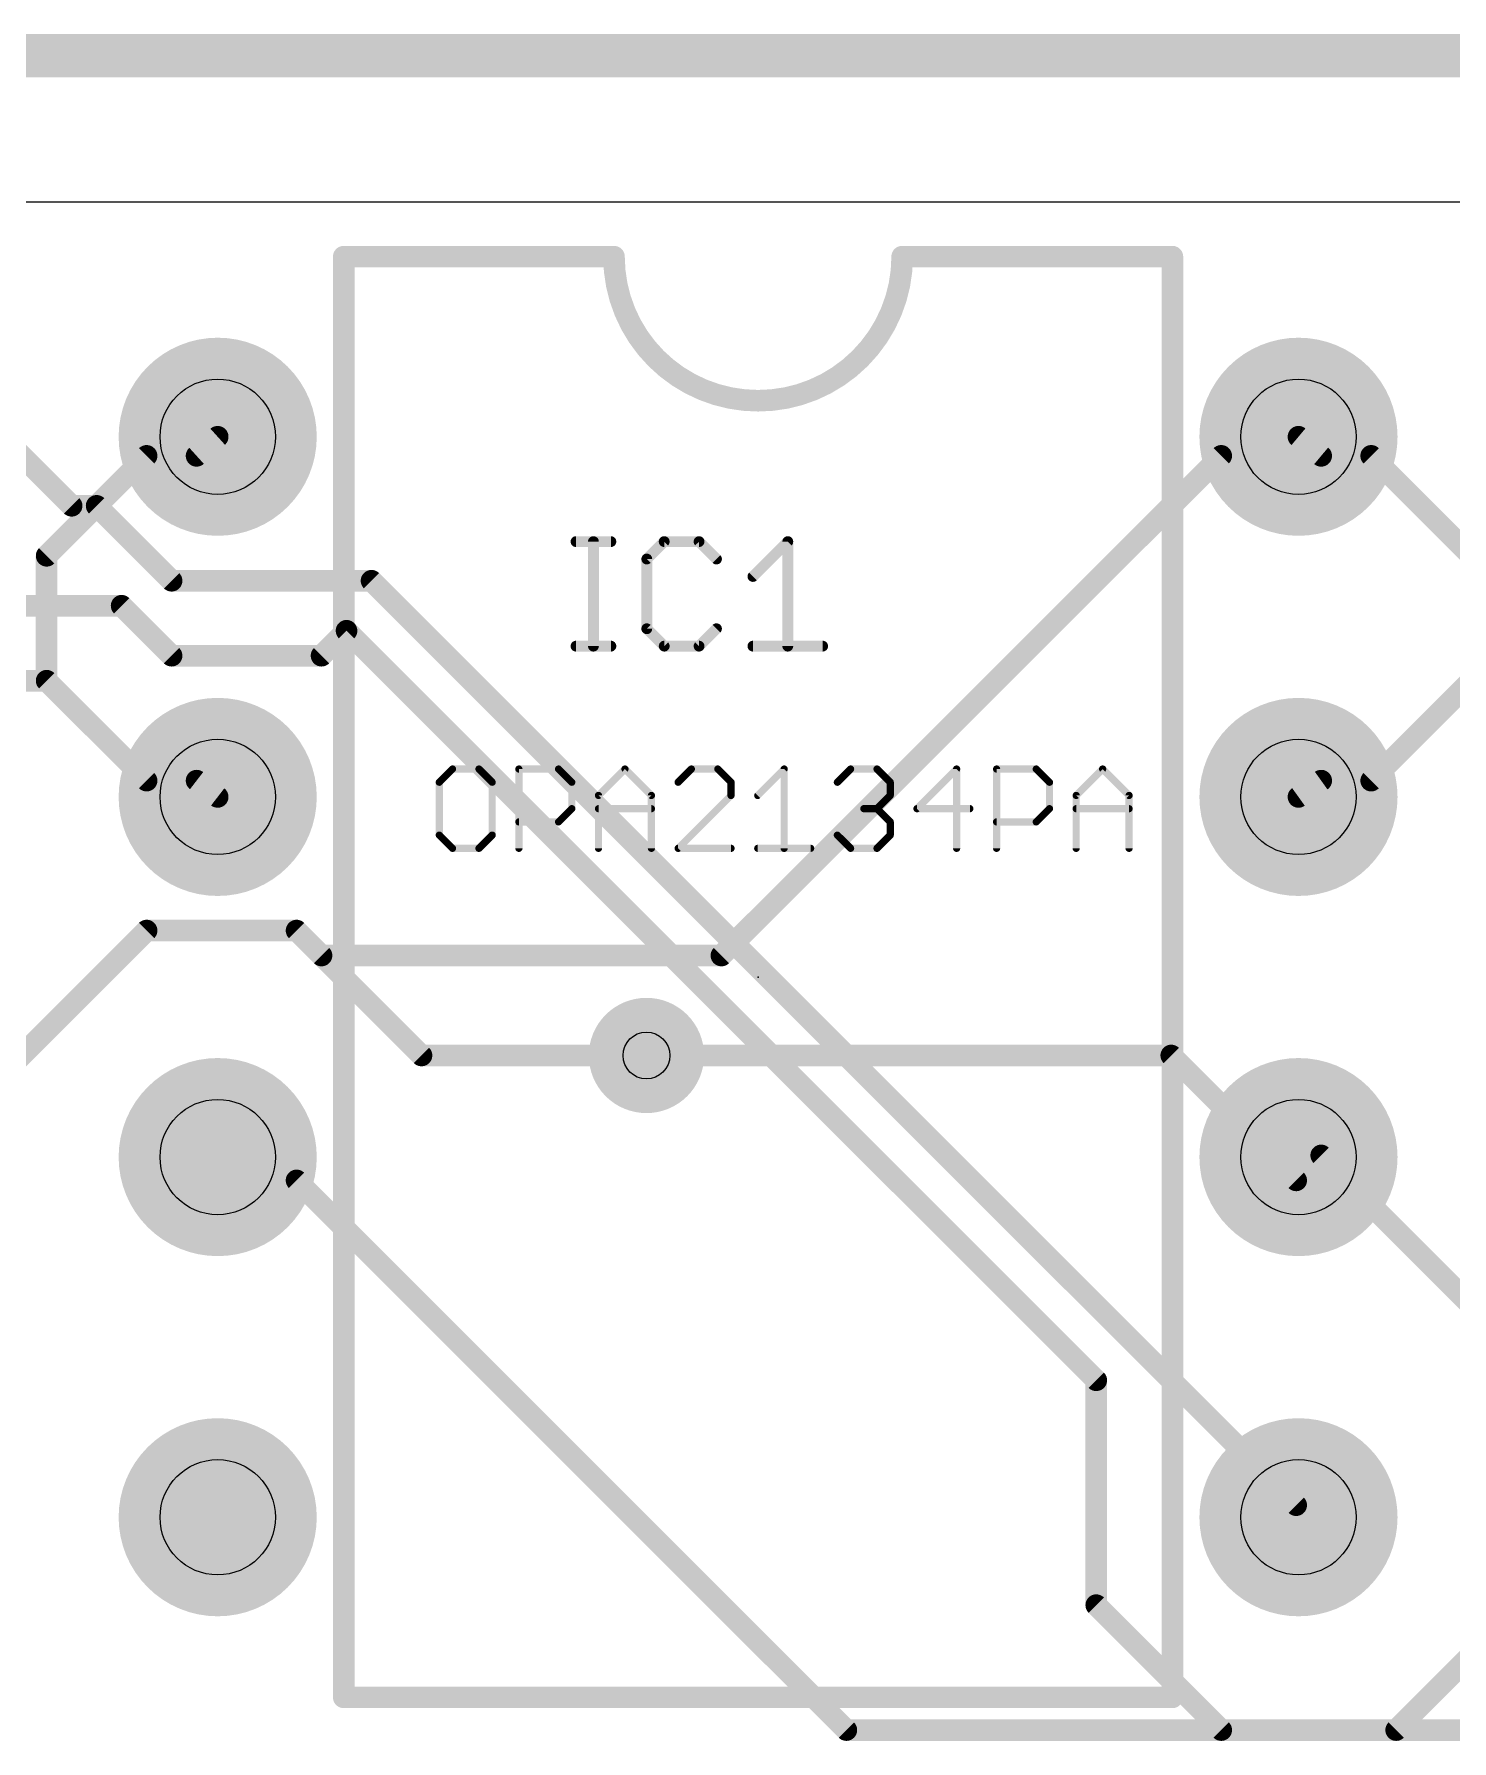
# Model space of a CAD drawing. Extents: x -2 to 96.5, y -1.1 to 19.2.
# Drawn here: x 22.82 to 32.81, y 7.15 to 19.18 of the extents above; entities that cross this region are included whole.
import ezdxf

# ---------------------------------------------------------------- set-up
doc = ezdxf.new("R2010")
doc.units = 0
for name, color, linetype in [('1', 14, 'CONTINUOUS'), ('16', 174, 'CONTINUOUS'), ('17', 94, 'CONTINUOUS'), ('18', 94, 'CONTINUOUS'), ('20', 178, 'CONTINUOUS'), ('21', 251, 'CONTINUOUS'), ('23', 178, 'CONTINUOUS'), ('25', 251, 'CONTINUOUS'), ('29', 251, 'CONTINUOUS'), ('30', 251, 'CONTINUOUS'), ('44', 251, 'CONTINUOUS')]:
    doc.layers.add(name, color=color, linetype=linetype)

# ---------------------------------------------------------------- blocks, each defined once
blk = doc.blocks.new('ROUNDP')
at = {"const_width": 0.5}
blk.add_lwpolyline([(0, -0.25, 1), (0, 0.25, 1), (0, -0.25)], format="xyb", dxfattribs=at)
blk = doc.blocks.new('ROUNDV')
at = {"const_width": 0.5}
blk.add_lwpolyline([(0, -0.25, 1), (0, 0.25, 1), (0, -0.25)], format="xyb", dxfattribs=at)

msp = doc.modelspace()

# ---------------------------------------------------------------- linework, layer by layer
at = {"layer": '1'}
for points, const_width in [([(-1, 19.032), (96, 19.032)], 0.3048), ([(23.0822, 15.858), (21.8488, 17.0914)], 0.1524), ([(23.2584, 15.858), (23.0822, 15.858)], 0.1524), ([(23.787, 15.3294), (23.2584, 15.858)], 0.1524), ([(25.1966, 15.3294), (23.787, 15.3294)], 0.1524), ([(31.716, 8.81), (25.1966, 15.3294)], 0.1524), ([(23.4346, 15.1532), (22.5536, 15.1532)], 0.1524), ([(23.787, 14.8008), (23.4346, 15.1532)], 0.1524), ([(25.0204, 14.977), (24.8442, 14.8008)], 0.1524), ([(30.3064, 9.691), (25.0204, 14.977)], 0.1524), ([(24.8442, 14.8008), (23.787, 14.8008)], 0.1524), ([(32.9494, 14.6246), (32.2446, 13.9198)], 0.1524), ([(31.8922, 13.9198), (31.732, 13.805)], 0.1524), ([(32.2446, 13.9198), (31.8922, 13.9198)], 0.1524), ([(23.6108, 12.8626), (22.7298, 11.9816)], 0.1524), ([(24.668, 12.8626), (23.6108, 12.8626)], 0.1524), ([(25.549, 11.9816), (24.668, 12.8626)], 0.1524), ([(27.1348, 11.9816), (25.549, 11.9816)], 0.1524), ([(30.3064, 8.1052), (30.3064, 9.691)], 0.1524), ([(31.716, 8.81), (31.732, 8.725)], 0.1524), ([(31.1874, 7.2242), (30.3064, 8.1052)], 0.1524), ([(35.24, 7.2242), (31.1874, 7.2242)], 0.1524)]:
    msp.add_lwpolyline(points, dxfattribs=dict(at, const_width=const_width))
at = {"layer": '1', "const_width": 0.0762}
for points in [[(23.0822, 15.8961, 1), (23.0822, 15.8199)], [(23.0553, 15.8311, 1), (23.1091, 15.8849)], [(23.2853, 15.8849, 1), (23.2315, 15.8311)], [(23.2584, 15.8199, 1), (23.2584, 15.8961)], [(23.787, 15.3675, 1), (23.787, 15.2913)], [(23.7601, 15.3025, 1), (23.8139, 15.3563)], [(25.2235, 15.3563, 1), (25.1697, 15.3025)], [(25.1966, 15.2913, 1), (25.1966, 15.3675)], [(23.4615, 15.1801, 1), (23.4077, 15.1263)], [(23.4346, 15.1151, 1), (23.4346, 15.1913)], [(25.0473, 15.0039, 1), (24.9935, 14.9501)], [(25.0473, 14.9501, 1), (24.9935, 15.0039)], [(23.787, 14.8389, 1), (23.787, 14.7627)], [(23.7601, 14.7739, 1), (23.8139, 14.8277)], [(24.8173, 14.8277, 1), (24.8711, 14.7739)], [(24.8442, 14.7627, 1), (24.8442, 14.8389)], [(31.8922, 13.9579, 1), (31.8922, 13.8817)], [(31.9144, 13.8888, 1), (31.87, 13.9508)], [(32.2177, 13.9467, 1), (32.2715, 13.8929)], [(32.2446, 13.8817, 1), (32.2446, 13.9579)], [(31.7098, 13.836, 1), (31.7542, 13.774)], [(23.6108, 12.9007, 1), (23.6108, 12.8245)], [(23.6377, 12.8357, 1), (23.5839, 12.8895)], [(24.6949, 12.8895, 1), (24.6411, 12.8357)], [(24.668, 12.8245, 1), (24.668, 12.9007)], [(25.549, 12.0197, 1), (25.549, 11.9435)], [(25.5221, 11.9547, 1), (25.5759, 12.0085)], [(27.1348, 11.9435, 1), (27.1348, 12.0197)], [(30.3445, 9.691, 1), (30.2683, 9.691)], [(30.2795, 9.6641, 1), (30.3333, 9.7179)], [(31.7534, 8.817, 1), (31.6786, 8.803)], [(31.6891, 8.7831, 1), (31.7429, 8.8369)], [(31.6946, 8.718, 1), (31.7694, 8.732)], [(30.2683, 8.1052, 1), (30.3445, 8.1052)], [(30.3333, 8.1321, 1), (30.2795, 8.0783)], [(31.1874, 7.2623, 1), (31.1874, 7.1861)], [(31.1605, 7.1973, 1), (31.2143, 7.2511)]]:
    msp.add_lwpolyline(points, format="xyb", dxfattribs=at)
at = {"layer": '16'}
for points, const_width in [([(-1, 19.032), (96, 19.032)], 0.3048), ([(23.9632, 16.2104), (24.112, 16.345)], 0.1524), ([(31.716, 16.2104), (31.732, 16.345)], 0.1524), ([(31.8922, 16.2104), (31.732, 16.345)], 0.1524), ([(22.906, 15.5056), (23.6108, 16.2104)], 0.1524), ([(23.6108, 16.2104), (23.9632, 16.2104)], 0.1524), ([(31.1874, 16.2104), (27.6634, 12.6864)], 0.1524), ([(31.716, 16.2104), (31.1874, 16.2104)], 0.1524), ([(31.8922, 16.2104), (32.2446, 16.2104)], 0.1524), ([(32.2446, 16.2104), (32.9494, 15.5056)], 0.1524), ([(22.906, 14.6246), (22.906, 15.5056)], 0.1524), ([(22.906, 14.6246), (21.144, 14.6246)], 0.1524), ([(23.6108, 13.9198), (22.906, 14.6246)], 0.1524), ([(23.9632, 13.9198), (23.6108, 13.9198)], 0.1524), ([(23.9632, 13.9198), (24.112, 13.805)], 0.1524), ([(23.6108, 12.8626), (22.2012, 11.453)], 0.1524), ([(24.668, 12.8626), (23.6108, 12.8626)], 0.1524), ([(24.8442, 12.6864), (24.668, 12.8626)], 0.1524), ([(27.6634, 12.6864), (24.8442, 12.6864)], 0.1524), ([(30.835, 11.9816), (27.1348, 11.9816)], 0.1524), ([(31.716, 11.1006), (30.835, 11.9816)], 0.1524), ([(24.1394, 11.1006), (24.112, 11.265)], 0.1524), ([(31.716, 11.1006), (31.732, 11.265)], 0.1524), ([(31.8922, 11.2768), (31.732, 11.265)], 0.1524), ([(31.8922, 11.2768), (35.24, 7.929)], 0.1524), ([(24.668, 11.1006), (24.1394, 11.1006)], 0.1524), ([(28.5444, 7.2242), (24.668, 11.1006)], 0.1524), ([(33.478, 8.2814), (32.4208, 7.2242)], 0.1524), ([(32.4208, 7.2242), (28.5444, 7.2242)], 0.1524)]:
    msp.add_lwpolyline(points, dxfattribs=dict(at, const_width=const_width))
at = {"layer": '16', "const_width": 0.0762}
for points in [[(24.1376, 16.3167, 1), (24.0864, 16.3733)], [(31.7565, 16.3742, 1), (31.7075, 16.3158)], [(31.7698, 16.3405, 1), (31.6942, 16.3495)], [(23.6108, 16.2485, 1), (23.6108, 16.1723)], [(23.6377, 16.1835, 1), (23.5839, 16.2373)], [(23.9376, 16.2387, 1), (23.9888, 16.1821)], [(23.9632, 16.1723, 1), (23.9632, 16.2485)], [(31.1874, 16.2485, 1), (31.1874, 16.1723)], [(31.2143, 16.1835, 1), (31.1605, 16.2373)], [(31.6782, 16.2149, 1), (31.7538, 16.2059)], [(31.716, 16.1723, 1), (31.716, 16.2485)], [(31.8922, 16.2485, 1), (31.8922, 16.1723)], [(31.8677, 16.1812, 1), (31.9167, 16.2396)], [(32.2715, 16.2373, 1), (32.2177, 16.1835)], [(32.2446, 16.1723, 1), (32.2446, 16.2485)], [(22.9441, 15.5056, 1), (22.8679, 15.5056)], [(22.8791, 15.5325, 1), (22.9329, 15.4787)], [(22.9329, 14.6515, 1), (22.8791, 14.5977)], [(22.906, 14.5865, 1), (22.906, 14.6627)], [(22.8679, 14.6246, 1), (22.9441, 14.6246)], [(23.6108, 13.9579, 1), (23.6108, 13.8817)], [(23.5839, 13.8929, 1), (23.6377, 13.9467)], [(23.9865, 13.95, 1), (23.9399, 13.8896)], [(23.9632, 13.8817, 1), (23.9632, 13.9579)], [(24.0887, 13.7748, 1), (24.1353, 13.8352)], [(23.6108, 12.9007, 1), (23.6108, 12.8245)], [(23.6377, 12.8357, 1), (23.5839, 12.8895)], [(24.6949, 12.8895, 1), (24.6411, 12.8357)], [(24.668, 12.8245, 1), (24.668, 12.9007)], [(24.8442, 12.7245, 1), (24.8442, 12.6483)], [(27.6634, 12.6483, 1), (27.6634, 12.7245)], [(24.8173, 12.6595, 1), (24.8711, 12.7133)], [(27.6365, 12.7133, 1), (27.6903, 12.6595)], [(27.1348, 12.0197, 1), (27.1348, 11.9435)], [(30.8619, 12.0085, 1), (30.8081, 11.9547)], [(30.835, 11.9435, 1), (30.835, 12.0197)], [(24.1496, 11.2713, 1), (24.0744, 11.2587)], [(31.7292, 11.303, 1), (31.7348, 11.227)], [(31.7699, 11.2613, 1), (31.6941, 11.2687)], [(31.9191, 11.3037, 1), (31.8653, 11.2499)], [(31.895, 11.2388, 1), (31.8894, 11.3148)], [(24.1394, 11.1387, 1), (24.1394, 11.0625)], [(24.1018, 11.0943, 1), (24.177, 11.1069)], [(24.6949, 11.1275, 1), (24.6411, 11.0737)], [(24.668, 11.0625, 1), (24.668, 11.1387)], [(31.6781, 11.1043, 1), (31.7539, 11.0969)], [(31.6891, 11.0737, 1), (31.7429, 11.1275)], [(28.5444, 7.2623, 1), (28.5444, 7.1861)], [(28.5175, 7.1973, 1), (28.5713, 7.2511)], [(32.3939, 7.2511, 1), (32.4477, 7.1973)], [(32.4208, 7.1861, 1), (32.4208, 7.2623)]]:
    msp.add_lwpolyline(points, format="xyb", dxfattribs=at)
at = {"layer": '20'}
msp.add_line((93, 18), (2, 18), dxfattribs=at)
at = {"layer": '21', "const_width": 0.1524}
for points in [[(25.001, 17.615), (25.001, 7.455)], [(25.001, 17.615), (26.906, 17.615)], [(30.843, 17.615), (28.938, 17.615)], [(30.843, 7.455), (30.843, 17.615)], [(30.843, 7.455), (25.001, 7.455)]]:
    msp.add_lwpolyline(points, dxfattribs=at)
at = {"layer": '21'}
for points, const_width in [([(25.0391, 17.615, 1), (24.9629, 17.615)], 0.0762), ([(25.001, 17.6531, 1), (25.001, 17.5769)], 0.0762), ([(26.906, 17.615, 1), (28.938, 17.615)], 0.1524), ([(26.9441, 17.615, 1), (26.8679, 17.615)], 0.0762), ([(26.906, 17.5769, 1), (26.906, 17.6531)], 0.0762), ([(28.938, 17.6531, 1), (28.938, 17.5769)], 0.0762), ([(28.9761, 17.615, 1), (28.8999, 17.615)], 0.0762), ([(30.8811, 17.615, 1), (30.8049, 17.615)], 0.0762), ([(30.843, 17.5769, 1), (30.843, 17.6531)], 0.0762), ([(25.001, 7.4931, 1), (25.001, 7.4169)], 0.0762), ([(24.9629, 7.455, 1), (25.0391, 7.455)], 0.0762), ([(30.8049, 7.455, 1), (30.8811, 7.455)], 0.0762), ([(30.843, 7.4169, 1), (30.843, 7.4931)], 0.0762)]:
    msp.add_lwpolyline(points, format="xyb", dxfattribs=dict(at, const_width=const_width))
at = {"layer": '23'}
msp.add_point((27.922, 12.535), dxfattribs=at)
at = {"layer": '25'}
for points, const_width in [([(26.6383, 15.6055), (26.8841, 15.6055)], 0.0762), ([(26.7612, 14.8683), (26.7612, 15.6055)], 0.0762), ([(27.2601, 15.6055), (27.1373, 15.4827)], 0.0762), ([(27.5059, 15.6055), (27.2601, 15.6055)], 0.0762), ([(27.6288, 15.4827), (27.5059, 15.6055)], 0.0762), ([(27.8857, 15.3598), (28.1314, 15.6055)], 0.0762), ([(28.1314, 15.6055), (28.1314, 14.8683)], 0.0762), ([(27.1373, 15.4827), (27.1373, 14.9912)], 0.0762), ([(27.1373, 14.9912), (27.2601, 14.8683)], 0.0762), ([(27.5059, 14.8683), (27.6288, 14.9912)], 0.0762), ([(26.6383, 14.8683), (26.8841, 14.8683)], 0.0762), ([(27.2601, 14.8683), (27.5059, 14.8683)], 0.0762), ([(27.8857, 14.8683), (28.3772, 14.8683)], 0.0762), ([(25.7676, 14.0017), (25.6744, 13.9085)], 0.0508), ([(25.954, 14.0017), (25.7676, 14.0017)], 0.0508), ([(26.0473, 13.9085), (25.954, 14.0017)], 0.0508), ([(26.2357, 13.4424), (26.2357, 14.0017)], 0.0508), ([(26.2357, 14.0017), (26.5153, 14.0017)], 0.0508), ([(26.5153, 14.0017), (26.6086, 13.9085)], 0.0508), ([(26.797, 13.8153), (26.9834, 14.0017)], 0.0508), ([(26.9834, 14.0017), (27.1699, 13.8153)], 0.0508), ([(27.4515, 14.0017), (27.3583, 13.9085)], 0.0508), ([(27.638, 14.0017), (27.4515, 14.0017)], 0.0508), ([(27.7312, 13.9085), (27.638, 14.0017)], 0.0508), ([(27.9196, 13.8153), (28.1061, 14.0017)], 0.0508), ([(28.1061, 14.0017), (28.1061, 13.4424)], 0.0508), ([(28.4809, 13.9085), (28.5742, 14.0017)], 0.0508), ([(28.5742, 14.0017), (28.7606, 14.0017)], 0.0508), ([(28.7606, 14.0017), (28.8538, 13.9085)], 0.0508), ([(29.3219, 14.0017), (29.0423, 13.722)], 0.0508), ([(29.3219, 13.4424), (29.3219, 14.0017)], 0.0508), ([(29.6036, 13.4424), (29.6036, 14.0017)], 0.0508), ([(29.6036, 14.0017), (29.8832, 14.0017)], 0.0508), ([(29.8832, 14.0017), (29.9764, 13.9085)], 0.0508), ([(30.1649, 13.8153), (30.3513, 14.0017)], 0.0508), ([(30.3513, 14.0017), (30.5377, 13.8153)], 0.0508), ([(25.6744, 13.9085), (25.6744, 13.5356)], 0.0508), ([(26.0473, 13.5356), (26.0473, 13.9085)], 0.0508), ([(26.6086, 13.9085), (26.6086, 13.722)], 0.0508), ([(27.7312, 13.8153), (27.7312, 13.9085)], 0.0508), ([(28.8538, 13.9085), (28.8538, 13.8153)], 0.0508), ([(29.9764, 13.9085), (29.9764, 13.722)], 0.0508), ([(26.6086, 13.722), (26.5153, 13.6288)], 0.0508), ([(26.797, 13.4424), (26.797, 13.8153)], 0.0508), ([(26.797, 13.722), (27.1699, 13.722)], 0.0508), ([(27.1699, 13.8153), (27.1699, 13.4424)], 0.0508), ([(27.3583, 13.4424), (27.7312, 13.8153)], 0.0508), ([(28.7606, 13.722), (28.6674, 13.722)], 0.0508), ([(28.8538, 13.8153), (28.7606, 13.722)], 0.0508), ([(28.7606, 13.722), (28.8538, 13.6288)], 0.0508), ([(29.0423, 13.722), (29.4151, 13.722)], 0.0508), ([(29.9764, 13.722), (29.8832, 13.6288)], 0.0508), ([(30.1649, 13.4424), (30.1649, 13.8153)], 0.0508), ([(30.1649, 13.722), (30.5377, 13.722)], 0.0508), ([(30.5377, 13.8153), (30.5377, 13.4424)], 0.0508), ([(26.5153, 13.6288), (26.2357, 13.6288)], 0.0508), ([(28.8538, 13.6288), (28.8538, 13.5356)], 0.0508), ([(29.8832, 13.6288), (29.6036, 13.6288)], 0.0508), ([(25.6744, 13.5356), (25.7676, 13.4424)], 0.0508), ([(25.954, 13.4424), (26.0473, 13.5356)], 0.0508), ([(28.5742, 13.4424), (28.4809, 13.5356)], 0.0508), ([(28.8538, 13.5356), (28.7606, 13.4424)], 0.0508), ([(25.7676, 13.4424), (25.954, 13.4424)], 0.0508), ([(27.7312, 13.4424), (27.3583, 13.4424)], 0.0508), ([(27.9196, 13.4424), (28.2925, 13.4424)], 0.0508), ([(28.7606, 13.4424), (28.5742, 13.4424)], 0.0508)]:
    msp.add_lwpolyline(points, dxfattribs=dict(at, const_width=const_width))
for points, const_width in [([(26.6383, 15.6246, 1), (26.6383, 15.5865)], 0.0381), ([(26.7802, 15.6055, 1), (26.7421, 15.6055)], 0.0381), ([(26.8841, 15.5865, 1), (26.8841, 15.6246)], 0.0381), ([(27.2601, 15.6246, 1), (27.2601, 15.5865)], 0.0381), ([(27.2736, 15.5921, 1), (27.2467, 15.619)], 0.0381), ([(27.5194, 15.619, 1), (27.4924, 15.5921)], 0.0381), ([(27.5059, 15.5865, 1), (27.5059, 15.6246)], 0.0381), ([(28.1505, 15.6055, 1), (28.1124, 15.6055)], 0.0381), ([(28.1449, 15.5921, 1), (28.118, 15.619)], 0.0381), ([(27.1563, 15.4827, 1), (27.1182, 15.4827)], 0.0381), ([(27.1238, 15.4961, 1), (27.1507, 15.4692)], 0.0381), ([(27.6153, 15.4692, 1), (27.6422, 15.4961)], 0.0381), ([(27.8722, 15.3733, 1), (27.8992, 15.3463)], 0.0381), ([(27.1507, 15.0046, 1), (27.1238, 14.9777)], 0.0381), ([(27.1182, 14.9912, 1), (27.1563, 14.9912)], 0.0381), ([(27.6422, 14.9777, 1), (27.6153, 15.0046)], 0.0381), ([(26.6383, 14.8874, 1), (26.6383, 14.8493)], 0.0381), ([(26.7421, 14.8683, 1), (26.7802, 14.8683)], 0.0381), ([(26.8841, 14.8493, 1), (26.8841, 14.8874)], 0.0381), ([(27.2601, 14.8874, 1), (27.2601, 14.8493)], 0.0381), ([(27.2467, 14.8548, 1), (27.2736, 14.8818)], 0.0381), ([(27.4924, 14.8818, 1), (27.5194, 14.8548)], 0.0381), ([(27.5059, 14.8493, 1), (27.5059, 14.8874)], 0.0381), ([(27.8857, 14.8874, 1), (27.8857, 14.8493)], 0.0381), ([(28.1124, 14.8683, 1), (28.1505, 14.8683)], 0.0381), ([(28.3772, 14.8493, 1), (28.3772, 14.8874)], 0.0381), ([(25.7676, 14.0144, 1), (25.7676, 13.989)], 0.0254), ([(25.7766, 13.9927, 1), (25.7586, 14.0107)], 0.0254), ([(25.963, 14.0107, 1), (25.9451, 13.9927)], 0.0254), ([(25.954, 13.989, 1), (25.954, 14.0144)], 0.0254), ([(26.2484, 14.0017, 1), (26.223, 14.0017)], 0.0254), ([(26.2357, 14.0144, 1), (26.2357, 13.989)], 0.0254), ([(26.5243, 14.0107, 1), (26.5064, 13.9927)], 0.0254), ([(26.5153, 13.989, 1), (26.5153, 14.0144)], 0.0254), ([(26.9924, 14.0107, 1), (26.9745, 13.9927)], 0.0254), ([(26.9924, 13.9927, 1), (26.9745, 14.0107)], 0.0254), ([(27.4515, 14.0144, 1), (27.4515, 13.989)], 0.0254), ([(27.4605, 13.9927, 1), (27.4426, 14.0107)], 0.0254), ([(27.6469, 14.0107, 1), (27.629, 13.9927)], 0.0254), ([(27.638, 13.989, 1), (27.638, 14.0144)], 0.0254), ([(28.1188, 14.0017, 1), (28.0934, 14.0017)], 0.0254), ([(28.115, 13.9927, 1), (28.0971, 14.0107)], 0.0254), ([(28.5742, 14.0144, 1), (28.5742, 13.989)], 0.0254), ([(28.5831, 13.9927, 1), (28.5652, 14.0107)], 0.0254), ([(28.7696, 14.0107, 1), (28.7516, 13.9927)], 0.0254), ([(28.7606, 13.989, 1), (28.7606, 14.0144)], 0.0254), ([(29.3346, 14.0017, 1), (29.3092, 14.0017)], 0.0254), ([(29.3309, 13.9927, 1), (29.3129, 14.0107)], 0.0254), ([(29.6163, 14.0017, 1), (29.5909, 14.0017)], 0.0254), ([(29.6036, 14.0144, 1), (29.6036, 13.989)], 0.0254), ([(29.8922, 14.0107, 1), (29.8742, 13.9927)], 0.0254), ([(29.8832, 13.989, 1), (29.8832, 14.0144)], 0.0254), ([(30.3603, 14.0107, 1), (30.3423, 13.9927)], 0.0254), ([(30.3603, 13.9927, 1), (30.3423, 14.0107)], 0.0254), ([(25.6871, 13.9085, 1), (25.6617, 13.9085)], 0.0254), ([(25.6654, 13.9174, 1), (25.6834, 13.8995)], 0.0254), ([(26.06, 13.9085, 1), (26.0346, 13.9085)], 0.0254), ([(26.0383, 13.8995, 1), (26.0562, 13.9174)], 0.0254), ([(26.6213, 13.9085, 1), (26.5959, 13.9085)], 0.0254), ([(26.5996, 13.8995, 1), (26.6175, 13.9174)], 0.0254), ([(27.3493, 13.9174, 1), (27.3673, 13.8995)], 0.0254), ([(27.7439, 13.9085, 1), (27.7185, 13.9085)], 0.0254), ([(27.7222, 13.8995, 1), (27.7402, 13.9174)], 0.0254), ([(28.472, 13.9174, 1), (28.4899, 13.8995)], 0.0254), ([(28.8665, 13.9085, 1), (28.8411, 13.9085)], 0.0254), ([(28.8448, 13.8995, 1), (28.8628, 13.9174)], 0.0254), ([(29.9891, 13.9085, 1), (29.9637, 13.9085)], 0.0254), ([(29.9674, 13.8995, 1), (29.9854, 13.9174)], 0.0254), ([(26.5959, 13.722, 1), (26.6213, 13.722)], 0.0254), ([(26.6175, 13.7131, 1), (26.5996, 13.731)], 0.0254), ([(26.8097, 13.8153, 1), (26.7843, 13.8153)], 0.0254), ([(26.788, 13.8242, 1), (26.806, 13.8063)], 0.0254), ([(26.797, 13.7347, 1), (26.797, 13.7093)], 0.0254), ([(27.1826, 13.8153, 1), (27.1572, 13.8153)], 0.0254), ([(27.1609, 13.8063, 1), (27.1788, 13.8242)], 0.0254), ([(27.1699, 13.7093, 1), (27.1699, 13.7347)], 0.0254), ([(27.7185, 13.8153, 1), (27.7439, 13.8153)], 0.0254), ([(27.7402, 13.8063, 1), (27.7222, 13.8242)], 0.0254), ([(27.9107, 13.8242, 1), (27.9286, 13.8063)], 0.0254), ([(28.6674, 13.7347, 1), (28.6674, 13.7093)], 0.0254), ([(28.7696, 13.731, 1), (28.7516, 13.7131)], 0.0254), ([(28.7516, 13.731, 1), (28.7696, 13.7131)], 0.0254), ([(28.7606, 13.7093, 1), (28.7606, 13.7347)], 0.0254), ([(28.8411, 13.8153, 1), (28.8665, 13.8153)], 0.0254), ([(28.8628, 13.8063, 1), (28.8448, 13.8242)], 0.0254), ([(29.0423, 13.7347, 1), (29.0423, 13.7093)], 0.0254), ([(29.0333, 13.731, 1), (29.0512, 13.7131)], 0.0254), ([(29.4151, 13.7093, 1), (29.4151, 13.7347)], 0.0254), ([(29.9637, 13.722, 1), (29.9891, 13.722)], 0.0254), ([(29.9854, 13.7131, 1), (29.9674, 13.731)], 0.0254), ([(30.1776, 13.8153, 1), (30.1522, 13.8153)], 0.0254), ([(30.1559, 13.8242, 1), (30.1739, 13.8063)], 0.0254), ([(30.1649, 13.7347, 1), (30.1649, 13.7093)], 0.0254), ([(30.5504, 13.8153, 1), (30.525, 13.8153)], 0.0254), ([(30.5287, 13.8063, 1), (30.5467, 13.8242)], 0.0254), ([(30.5377, 13.7093, 1), (30.5377, 13.7347)], 0.0254), ([(26.2357, 13.6415, 1), (26.2357, 13.6161)], 0.0254), ([(26.5064, 13.6378, 1), (26.5243, 13.6198)], 0.0254), ([(26.5153, 13.6161, 1), (26.5153, 13.6415)], 0.0254), ([(28.8665, 13.6288, 1), (28.8411, 13.6288)], 0.0254), ([(28.8448, 13.6198, 1), (28.8628, 13.6378)], 0.0254), ([(29.6036, 13.6415, 1), (29.6036, 13.6161)], 0.0254), ([(29.8742, 13.6378, 1), (29.8922, 13.6198)], 0.0254), ([(29.8832, 13.6161, 1), (29.8832, 13.6415)], 0.0254), ([(25.6834, 13.5446, 1), (25.6654, 13.5266)], 0.0254), ([(25.6617, 13.5356, 1), (25.6871, 13.5356)], 0.0254), ([(26.0346, 13.5356, 1), (26.06, 13.5356)], 0.0254), ([(26.0562, 13.5266, 1), (26.0383, 13.5446)], 0.0254), ([(28.4899, 13.5446, 1), (28.472, 13.5266)], 0.0254), ([(28.8411, 13.5356, 1), (28.8665, 13.5356)], 0.0254), ([(28.8628, 13.5266, 1), (28.8448, 13.5446)], 0.0254), ([(25.7676, 13.4551, 1), (25.7676, 13.4297)], 0.0254), ([(25.7586, 13.4334, 1), (25.7766, 13.4514)], 0.0254), ([(25.9451, 13.4514, 1), (25.963, 13.4334)], 0.0254), ([(25.954, 13.4297, 1), (25.954, 13.4551)], 0.0254), ([(26.223, 13.4424, 1), (26.2484, 13.4424)], 0.0254), ([(26.7843, 13.4424, 1), (26.8097, 13.4424)], 0.0254), ([(27.1572, 13.4424, 1), (27.1826, 13.4424)], 0.0254), ([(27.3583, 13.4551, 1), (27.3583, 13.4297)], 0.0254), ([(27.3493, 13.4514, 1), (27.3673, 13.4334)], 0.0254), ([(27.7312, 13.4297, 1), (27.7312, 13.4551)], 0.0254), ([(27.9196, 13.4551, 1), (27.9196, 13.4297)], 0.0254), ([(28.0934, 13.4424, 1), (28.1188, 13.4424)], 0.0254), ([(28.2925, 13.4297, 1), (28.2925, 13.4551)], 0.0254), ([(28.5742, 13.4551, 1), (28.5742, 13.4297)], 0.0254), ([(28.5652, 13.4334, 1), (28.5831, 13.4514)], 0.0254), ([(28.7516, 13.4514, 1), (28.7696, 13.4334)], 0.0254), ([(28.7606, 13.4297, 1), (28.7606, 13.4551)], 0.0254), ([(29.3092, 13.4424, 1), (29.3346, 13.4424)], 0.0254), ([(29.5909, 13.4424, 1), (29.6163, 13.4424)], 0.0254), ([(30.1522, 13.4424, 1), (30.1776, 13.4424)], 0.0254), ([(30.525, 13.4424, 1), (30.5504, 13.4424)], 0.0254)]:
    msp.add_lwpolyline(points, format="xyb", dxfattribs=dict(at, const_width=const_width))
at = {"layer": '44'}
for centre, radius in [((24.112, 16.345), 0.4064), ((31.732, 16.345), 0.4064), ((24.112, 13.805), 0.4064), ((31.732, 13.805), 0.4064), ((27.1348, 11.9816), 0.1651), ((24.112, 11.265), 0.4064), ((31.732, 11.265), 0.4064), ((24.112, 8.725), 0.4064), ((31.732, 8.725), 0.4064)]:
    msp.add_circle(centre, radius, dxfattribs=at)

# ---------------------------------------------------------------- block references
at = {"layer": '17', "xscale": 1.27, "yscale": 1.27}
for p in [(24.112, 16.345), (24.112, 16.345), (31.732, 16.345), (31.732, 16.345), (24.112, 13.805), (24.112, 13.805), (31.732, 13.805), (31.732, 13.805), (24.112, 11.265), (24.112, 11.265), (31.732, 11.265), (31.732, 11.265), (24.112, 8.725), (24.112, 8.725), (31.732, 8.725), (31.732, 8.725)]:
    msp.add_blockref('ROUNDP', p, dxfattribs=at)
at = {"layer": '18', "xscale": 0.6858, "yscale": 0.6858}
msp.add_blockref('ROUNDV', (27.1348, 11.9816), dxfattribs=at)
msp.add_blockref('ROUNDV', (27.1348, 11.9816), dxfattribs=at)
at = {"layer": '29'}
for name, p, xscale, yscale in [('ROUNDP', (24.112, 16.345), 1.397, 1.397), ('ROUNDP', (31.732, 16.345), 1.397, 1.397), ('ROUNDP', (24.112, 13.805), 1.397, 1.397), ('ROUNDP', (31.732, 13.805), 1.397, 1.397), ('ROUNDV', (27.1348, 11.9816), 0.8128, 0.8128), ('ROUNDP', (24.112, 11.265), 1.397, 1.397), ('ROUNDP', (31.732, 11.265), 1.397, 1.397), ('ROUNDP', (24.112, 8.725), 1.397, 1.397), ('ROUNDP', (31.732, 8.725), 1.397, 1.397)]:
    msp.add_blockref(name, p, dxfattribs=dict(at, xscale=xscale, yscale=yscale))
at = {"layer": '30'}
for name, p, xscale, yscale in [('ROUNDP', (24.112, 16.345), 1.397, 1.397), ('ROUNDP', (31.732, 16.345), 1.397, 1.397), ('ROUNDP', (24.112, 13.805), 1.397, 1.397), ('ROUNDP', (31.732, 13.805), 1.397, 1.397), ('ROUNDV', (27.1348, 11.9816), 0.8128, 0.8128), ('ROUNDP', (24.112, 11.265), 1.397, 1.397), ('ROUNDP', (31.732, 11.265), 1.397, 1.397), ('ROUNDP', (24.112, 8.725), 1.397, 1.397), ('ROUNDP', (31.732, 8.725), 1.397, 1.397)]:
    msp.add_blockref(name, p, dxfattribs=dict(at, xscale=xscale, yscale=yscale))

doc.saveas('drawing.dxf')
